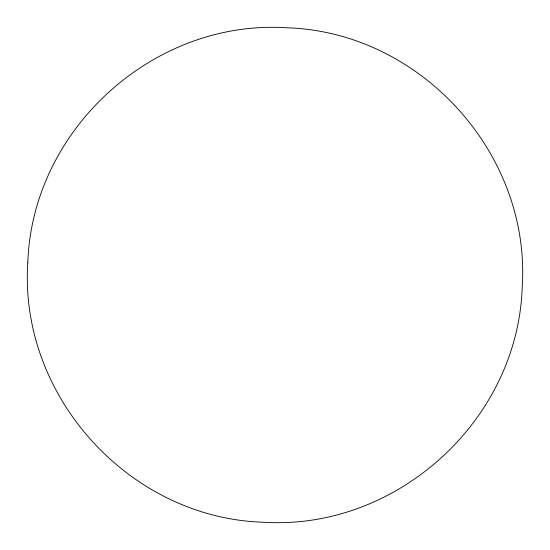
<?xml version="1.0" encoding="UTF-8"?>
<svg xmlns="http://www.w3.org/2000/svg" width="550" height="550" viewBox="0 0 550 550"><rect width="100%" height="100%" fill="white"/><g stroke="black" fill="none" stroke-linecap="round" stroke-linejoin="round"><path stroke-width="0.82" d="M27.796 262.859C18.982 396.186 129.298 517.908 262.859 522.204C396.186 531.018 517.908 420.702 522.204 287.141C531.018 153.814 420.702 32.093 287.141 27.796C153.814 18.982 32.093 129.298 27.796 262.859"/></g></svg>
